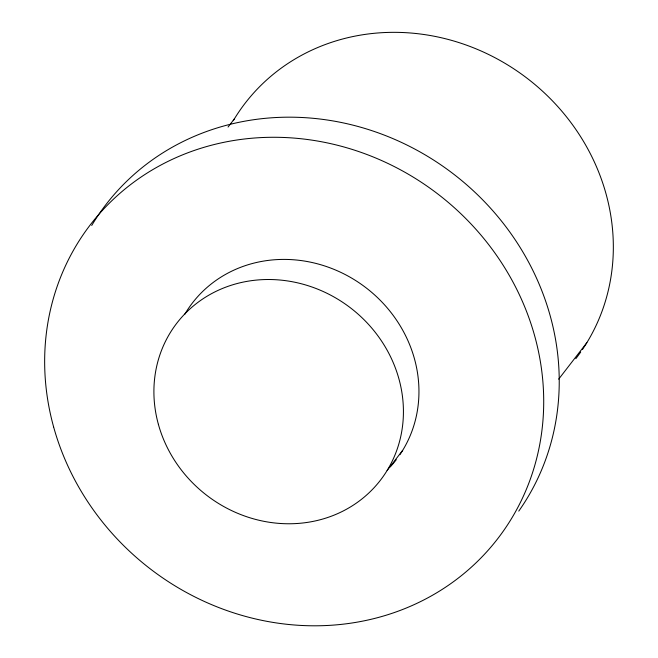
<?xml version="1.0" encoding="UTF-8"?>
<svg xmlns="http://www.w3.org/2000/svg" width="658" height="658" viewBox="0 0 658 658"><rect width="100%" height="100%" fill="white"/><g stroke="black" fill="none" stroke-linecap="round" stroke-linejoin="round"><path stroke-width="0.99" d="M228.063 127.052L234.322 118.942M387.143 470.47L402.663 450.368M558.675 379.164L586.87 342.654M233.277 120.677A208.931 191.939 37.7 0 1 513.569 68.671A208.931 191.939 37.7 0 1 582.462 349.505M580.71 352.038A208.931 191.939 37.7 0 1 575.832 358.659M91.717 225.488A257.146 236.23 37.7 0 1 438.631 163.349A257.146 236.23 37.7 0 1 518.767 511.11M184.701 314.401A128.573 118.119 37.7 0 1 357.278 281.583A128.573 118.119 37.7 0 1 399.891 454.678M396.272 459.703A128.573 118.119 37.7 0 1 390.293 466.859M158.372 424.295A128.573 118.119 37.7 0 0 367.493 494.232A128.573 118.119 37.7 0 0 310.14 286.378A128.573 118.119 37.7 0 0 158.372 424.295M53.602 426.861A257.146 236.23 37.7 0 0 471.835 566.735A257.146 236.23 37.7 0 0 357.13 151.019A257.146 236.23 37.7 0 0 53.602 426.861"/></g></svg>
